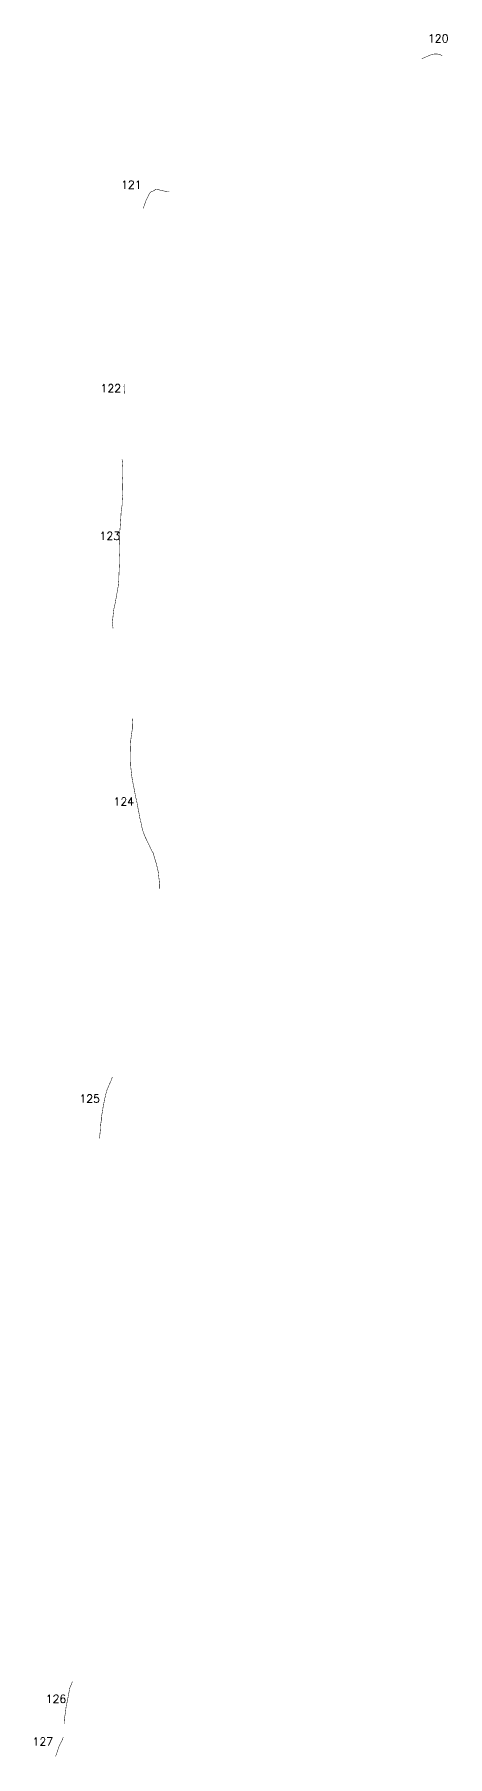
# Model space of a CAD drawing. Header units: metres. Extents: x 254129 to 299963, y 1973748 to 2228052.
# Drawn here: x 274284 to 276865, y 2069898 to 2080658 of the extents above; entities that cross this region are included whole.
import ezdxf

# ---------------------------------------------------------------- set-up
doc = ezdxf.new("R2010")
doc.units = ezdxf.units.M
doc.header["$MEASUREMENT"] = 0
doc.layers.add('ARTIFICIALLY PROTECTED', color=4, linetype='Continuous')
doc.styles.get("Standard").update_dxf_attribs({"font": 'simplex.shx'})

msp = doc.modelspace()

# ---------------------------------------------------------------- linework, layer by layer
at = {"layer": 'ARTIFICIALLY PROTECTED', "const_width": 3, "flags": 128}
for points in [[(276832, 2080524), (276822, 2080530), (276808, 2080535), (276790, 2080536), (276776, 2080535), (276759, 2080530), (276741, 2080522), (276718, 2080513), (276703, 2080505)], [(275127, 2079675), (275123, 2079674), (275114, 2079675), (275093, 2079680), (275074, 2079684), (275064, 2079687), (275052, 2079691), (275045, 2079691), (275040, 2079690), (275035, 2079685), (275028, 2079681), (275020, 2079677), (275012, 2079674), (275006, 2079668), (274997, 2079654), (274994, 2079647), (274981, 2079620), (274969, 2079586), (274966, 2079576), (274965, 2079569)], [(274845, 2078473), (274844, 2078459), (274846, 2078416), (274846, 2078413)], [(274831, 2078002), (274833, 2077995), (274837, 2077941), (274837, 2077908), (274835, 2077880), (274833, 2077838), (274834, 2077800), (274835, 2077776), (274833, 2077755), (274832, 2077718), (274826, 2077678), (274823, 2077624), (274818, 2077559), (274815, 2077525), (274815, 2077507), (274814, 2077487), (274816, 2077456), (274816, 2077432), (274815, 2077414), (274815, 2077398), (274816, 2077369), (274814, 2077325), (274812, 2077277), (274811, 2077244), (274809, 2077226), (274808, 2077214), (274807, 2077208), (274803, 2077187), (274799, 2077162), (274794, 2077134), (274788, 2077101), (274780, 2077066), (274776, 2077031), (274774, 2077011), (274771, 2076981), (274774, 2076960), (274774, 2076960), (274775, 2076947)], [(274898, 2076383), (274898, 2076378), (274896, 2076349), (274896, 2076322), (274886, 2076250), (274883, 2076199), (274884, 2076170), (274884, 2076133), (274885, 2076111), (274886, 2076083), (274889, 2076053), (274890, 2076043), (274894, 2076012), (274897, 2075996), (274902, 2075969), (274910, 2075930), (274914, 2075905), (274922, 2075871), (274928, 2075843), (274932, 2075819), (274937, 2075795), (274941, 2075769), (274947, 2075746), (274952, 2075723), (274957, 2075698), (274964, 2075675), (274973, 2075650), (274988, 2075619), (274999, 2075597), (275008, 2075577), (275016, 2075560), (275025, 2075546), (275046, 2075476), (275058, 2075424), (275065, 2075358), (275064, 2075320)], [(274772, 2074145), (274767, 2074134), (274763, 2074121), (274754, 2074102), (274746, 2074083), (274741, 2074071), (274738, 2074064), (274735, 2074056), (274733, 2074047), (274730, 2074037), (274728, 2074028), (274726, 2074018), (274722, 2074004), (274720, 2073991), (274718, 2073981), (274716, 2073968), (274713, 2073957), (274711, 2073939), (274709, 2073926), (274704, 2073904), (274702, 2073891), (274702, 2073874), (274698, 2073847), (274697, 2073829), (274696, 2073812), (274693, 2073783), (274690, 2073766), (274690, 2073762)], [(274522, 2070367), (274505, 2070327), (274494, 2070268), (274487, 2070233), (274482, 2070209), (274478, 2070173), (274471, 2070131), (274472, 2070111), (274471, 2070105)], [(274464, 2070020), (274461, 2070009), (274452, 2069990), (274447, 2069982), (274441, 2069968), (274436, 2069957), (274429, 2069934), (274418, 2069904), (274417, 2069900)]]:
    msp.add_lwpolyline(points, dxfattribs=at)

# ---------------------------------------------------------------- texts
at = {"char_height": 50, "attachment_point": 1}
for s, insert in [('120', (276742, 2080658)), ('121', (274825, 2079744)), ('122', (274697, 2078472)), ('123', (274691, 2077550)), ('124', (274778, 2075890)), ('125', (274565, 2074034)), ('126', (274355, 2070284)), ('127', (274272, 2070017))]:
    msp.add_mtext_dynamic_manual_height_columns(s, width=84.37, gutter_width=1, heights=[74.2], dxfattribs=dict(at, insert=insert))

doc.saveas('drawing.dxf')
